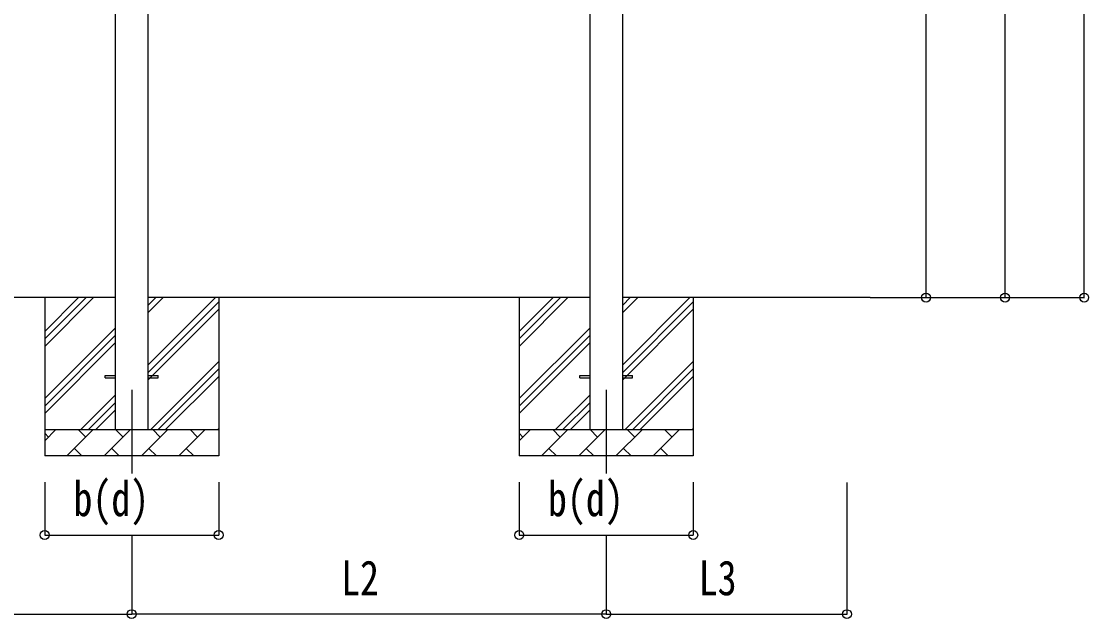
# Model space of a CAD drawing. Units: millimetres, scale not verified. Extents: x -16820 to 16820, y -11880 to 11880.
# Drawn here: x -376 to 3673, y -2398 to -134 of the extents above; entities that cross this region are included whole.
import ezdxf
from ezdxf.enums import TextEntityAlignment as Align

# ---------------------------------------------------------------- set-up
doc = ezdxf.new("R2010")
doc.units = ezdxf.units.MM
doc.header["$LTSCALE"] = 50
for name, color, linetype in [('0-3_YKK_12', 2, 'Continuous'), ('0-4_YKK_13', 4, 'Continuous'), ('0-5_YKK_A1', 4, 'Continuous'), ('0-6_YKK_D', 6, 'Continuous')]:
    doc.layers.add(name, color=color, linetype=linetype)
doc.styles.add('ＭＳ ゴシック', font='')
doc.styles.get('ＭＳ ゴシック').set_extended_font_data('MS Gothic')

msp = doc.modelspace()

# ---------------------------------------------------------------- linework, layer by layer
at = {"layer": '0-3_YKK_12'}
for p, q in [((42.58, -1531), (42.58, -1848.47)), ((1842.58, -1531), (1842.58, -1848.47))]:
    msp.add_line(p, q, dxfattribs=at)
at = {"layer": '0-4_YKK_13'}
for p, q in [((-57.42, -1476.5), (-19.92, -1476.5)), ((-57.42, -1485.5), (-57.42, -1476.5)), ((-57.42, -1476.5), (-19.92, -1476.5)), ((-57.42, -1485.5), (-57.42, -1476.5)), ((-57.42, -1485.5), (-19.92, -1485.5)), ((-57.42, -1485.5), (-19.92, -1485.5)), ((105.08, -1476.5), (142.58, -1476.5)), ((105.08, -1476.5), (142.58, -1476.5)), ((105.08, -1485.5), (142.58, -1485.5)), ((105.08, -1485.5), (142.58, -1485.5)), ((142.58, -1485.5), (142.58, -1476.5)), ((142.58, -1485.5), (142.58, -1476.5)), ((1742.58, -1476.5), (1780.08, -1476.5)), ((1742.58, -1485.5), (1742.58, -1476.5)), ((1742.58, -1476.5), (1780.08, -1476.5)), ((1742.58, -1485.5), (1742.58, -1476.5)), ((1742.58, -1485.5), (1780.08, -1485.5)), ((1742.58, -1485.5), (1780.08, -1485.5)), ((1905.08, -1476.5), (1942.58, -1476.5)), ((1905.08, -1476.5), (1942.58, -1476.5)), ((1905.08, -1485.5), (1942.58, -1485.5)), ((1905.08, -1485.5), (1942.58, -1485.5)), ((1942.58, -1485.5), (1942.58, -1476.5)), ((1942.58, -1485.5), (1942.58, -1476.5))]:
    msp.add_line(p, q, dxfattribs=at)
at = {"layer": '0-5_YKK_A1'}
for p, q in [((1780.08, 1236.5), (1780.08, -1681)), ((1905.08, -1681), (1905.08, 1236.5)), ((-19.92, 1176.5), (-19.92, -1681)), ((105.08, -1681), (105.08, 1176.5)), ((-19.92, -1181), (-1694.92, -1181)), ((-287.42, -1181), (-287.42, -1781)), ((-287.42, -1366.05), (-102.37, -1181)), ((-287.42, -1337.77), (-130.65, -1181)), ((-287.42, -1309.48), (-158.94, -1181)), ((1780.08, -1181), (105.08, -1181)), ((105.08, -1436.1), (360.18, -1181)), ((105.08, -1238.11), (162.19, -1181)), ((105.08, -1209.82), (133.9, -1181)), ((105.08, -1464.38), (372.58, -1196.88)), ((372.58, -1181), (372.58, -1781)), ((1512.58, -1181), (1512.58, -1781)), ((1512.58, -1366.05), (1697.63, -1181)), ((1512.58, -1337.77), (1669.35, -1181)), ((1512.58, -1309.48), (1641.06, -1181)), ((2843.46, -1181), (1905.08, -1181)), ((1905.08, -1436.1), (2160.18, -1181)), ((1905.08, -1238.11), (1962.19, -1181)), ((1905.08, -1209.82), (1933.9, -1181)), ((1905.08, -1464.38), (2172.58, -1196.88)), ((2172.58, -1181), (2172.58, -1781)), ((105.08, -1492.67), (372.58, -1225.17)), ((1905.08, -1492.67), (2172.58, -1225.17)), ((-287.42, -1564.04), (-19.92, -1296.54)), ((-287.42, -1592.32), (-19.92, -1324.82)), ((1512.58, -1564.04), (1780.08, -1296.54)), ((1512.58, -1592.32), (1780.08, -1324.82)), ((-287.42, -1620.61), (-19.92, -1353.11)), ((1512.58, -1620.61), (1780.08, -1353.11)), ((114.74, -1681), (372.58, -1423.16)), ((143.02, -1681), (372.58, -1451.44)), ((1914.74, -1681), (2172.58, -1423.16)), ((1943.02, -1681), (2172.58, -1451.44)), ((171.31, -1681), (372.58, -1479.73)), ((1971.31, -1681), (2172.58, -1479.73)), ((-149.82, -1681), (-19.92, -1551.1)), ((1650.18, -1681), (1780.08, -1551.1)), ((-121.54, -1681), (-19.92, -1579.38)), ((-93.25, -1681), (-19.92, -1607.67)), ((1678.46, -1681), (1780.08, -1579.38)), ((1706.75, -1681), (1780.08, -1607.67)), ((-287.42, -1681), (372.58, -1681)), ((-287.42, -1723.89), (-244.53, -1681)), ((-273.08, -1709.55), (-287.42, -1695.21)), ((-203.11, -1781), (-103.11, -1681)), ((-131.66, -1709.55), (-160.21, -1681)), ((-61.68, -1781), (38.32, -1681)), ((9.76, -1709.55), (-18.79, -1681)), ((79.74, -1781), (179.74, -1681)), ((151.18, -1709.55), (122.63, -1681)), ((221.16, -1781), (321.16, -1681)), ((292.6, -1709.55), (264.05, -1681)), ((369.29, -1681), (372.58, -1677.72)), ((1512.58, -1681), (2172.58, -1681)), ((1512.58, -1723.89), (1555.47, -1681)), ((1526.92, -1709.55), (1512.58, -1695.21)), ((1596.89, -1781), (1696.89, -1681)), ((1668.34, -1709.55), (1639.79, -1681)), ((1738.32, -1781), (1838.32, -1681)), ((1809.76, -1709.55), (1781.21, -1681)), ((1879.74, -1781), (1979.74, -1681)), ((1951.18, -1709.55), (1922.63, -1681)), ((2021.16, -1781), (2121.16, -1681)), ((2092.6, -1709.55), (2064.05, -1681)), ((2169.29, -1681), (2172.58, -1677.72)), ((372.58, -1781), (-287.42, -1781)), ((-174.55, -1752.45), (-146, -1781)), ((-33.13, -1752.45), (-4.58, -1781)), ((108.29, -1752.45), (136.84, -1781)), ((249.71, -1752.45), (278.26, -1781)), ((2172.58, -1781), (1512.58, -1781)), ((1625.45, -1752.45), (1654, -1781)), ((1766.87, -1752.45), (1795.42, -1781)), ((1908.29, -1752.45), (1936.84, -1781)), ((2049.71, -1752.45), (2078.26, -1781))]:
    msp.add_line(p, q, dxfattribs=at)
at = {"layer": '0-6_YKK_D'}
for p, q in [((3655.73, -1181), (3655.73, 1626.45)), ((3355.73, -1181), (3355.73, 1499)), ((3055.73, -1181), (3055.73, 1239)), ((2844.46, -1181), (3356.73, -1181)), ((2872.95, -1181), (3056.73, -1181)), ((2872.95, -1181), (3656.73, -1181)), ((-287.42, -1881), (-287.42, -2082)), ((372.58, -1881), (372.58, -2082)), ((1512.58, -1881), (1512.58, -2082)), ((2172.58, -1881), (2172.58, -2082)), ((2755.73, -1882), (2755.73, -2382)), ((-287.42, -2081), (372.58, -2081)), ((42.58, -2082), (42.58, -2382)), ((42.58, -2082), (42.58, -2382)), ((1512.58, -2081), (2172.58, -2081)), ((1842.58, -2082), (1842.58, -2382)), ((1842.58, -2082), (1842.58, -2382)), ((-1757.42, -2381), (42.58, -2381)), ((1842.58, -2381), (42.58, -2381)), ((1842.58, -2381), (2755.73, -2381))]:
    msp.add_line(p, q, dxfattribs=at)
for centre in [(3055.73, -1181), (3355.73, -1181), (3655.73, -1181), (-287.42, -2081), (372.58, -2081), (1512.58, -2081), (2172.58, -2081), (42.58, -2381), (42.58, -2381), (1842.58, -2381), (1842.58, -2381), (2755.73, -2381)]:
    msp.add_circle(centre, 17, dxfattribs=at)

# ---------------------------------------------------------------- texts
at = {"layer": '0-6_YKK_D', "style": 'ＭＳ ゴシック', "width": 0.8}
for s, p in [('b(d)', (-178.22, -2049)), ('b(d)', (1621.78, -2049)), ('L2', (836.98, -2349)), ('L3', (2193.55, -2349))]:
    msp.add_text(s, height=132, dxfattribs=at).set_placement(p, align=Align.BOTTOM_LEFT)

doc.saveas('drawing.dxf')
